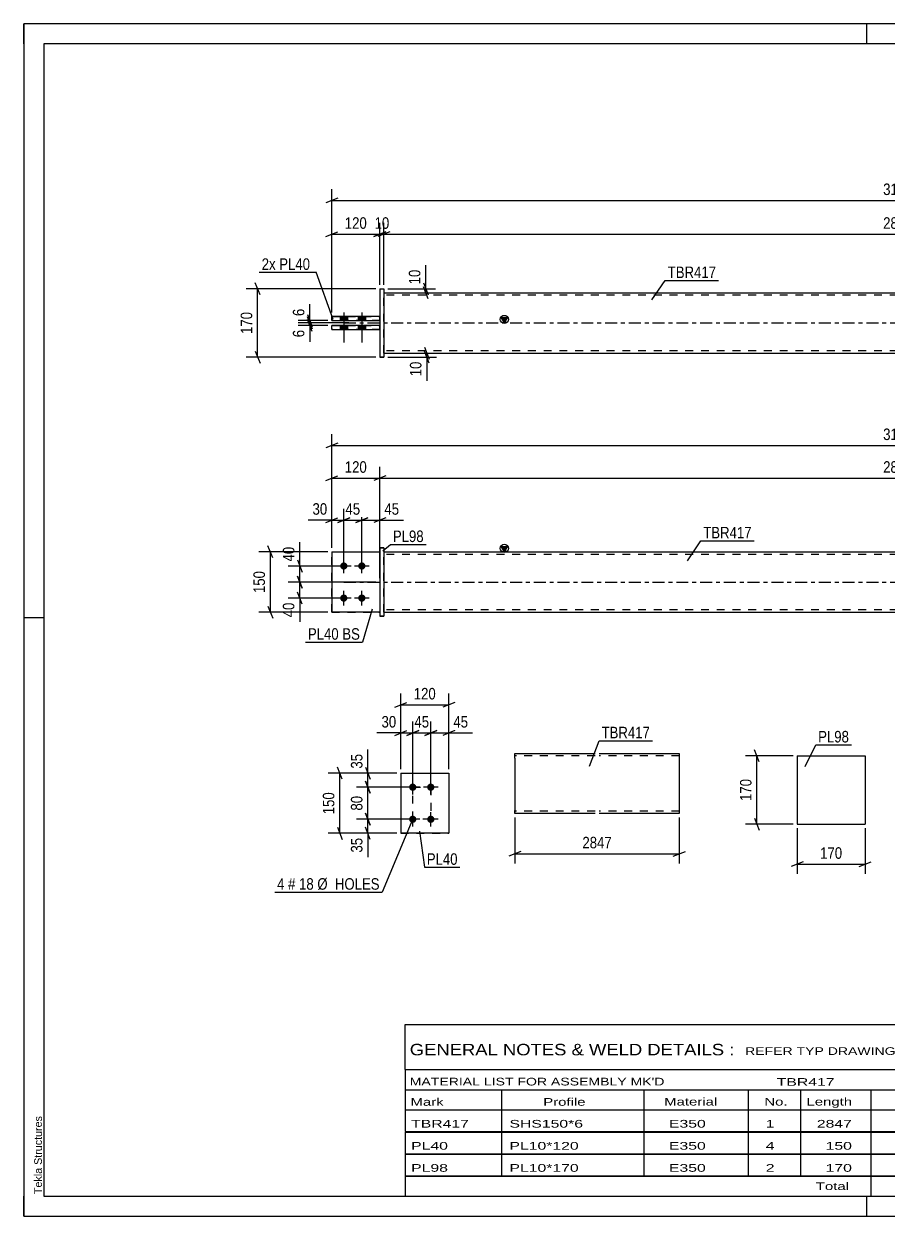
# Model space of a CAD drawing. Header units: millimetres. Extents: x 0 to 420, y 0 to 297.
# Drawn here: x 0 to 215.4, y 0 to 297 of the extents above; entities that cross this region are included whole.
import ezdxf

# ---------------------------------------------------------------- set-up
doc = ezdxf.new("R2010")
doc.units = ezdxf.units.MM
doc.linetypes.add('DXK_LINE_DOT2', pattern=[3.9198, 1.9599, -1.9599])
doc.linetypes.add('DXK_LINE_DOT3', pattern=[5.9187, 2.979, -0.9799, 0.9799, -0.9799])
doc.styles.add('Arial', font='ARIAL.TTF', dxfattribs={"height": 0.2})
doc.styles.add('Arial Narrow', font='ARIALN.TTF', dxfattribs={"height": 0.2})

# ---------------------------------------------------------------- blocks, each defined once
blk = doc.blocks.new('Unknown-580573826-1163')
at = {"color": 5, "linetype": 'Continuous'}
for p, q in [((420, 297), (0, 297)), ((0, 297), (0, 0)), ((0, 292), (0, 297)), ((210, 292), (210, 297)), ((415, 292), (5, 292)), ((5, 292), (5, 5)), ((5, 149), (0, 149)), ((0, 0), (0, 5)), ((5, 5), (415, 5)), ((210, 0), (210, 5)), ((0, 0), (420, 0))]:
    blk.add_line(p, q, dxfattribs=at)
at = {"color": 174, "linetype": 'Continuous', "style": 'Arial'}
blk.add_text('Tekla Structures', height=1.9102, rotation=90, dxfattribs=at).set_placement((4.5, 5.5))
blk = doc.blocks.new('Part-580573826-1761 - 1733')
at = {"color": 2, "linetype": 'Continuous'}
for p, q in [((76.72, 165.45), (88.72, 165.45)), ((76.72, 165.45), (76.72, 150.45)), ((88.72, 150.45), (76.72, 150.45)), ((76.72, 150.45), (76.72, 150.45))]:
    blk.add_line(p, q, dxfattribs=at)
at = {"color": 7, "linetype": 'DXK_LINE_DOT2'}
for p, q in [((76.72, 165.45), (88.72, 165.45)), ((88.72, 165.45), (88.72, 165.45)), ((88.72, 165.45), (88.72, 150.45)), ((76.72, 150.45), (88.72, 150.45)), ((76.72, 150.45), (76.72, 150.45))]:
    blk.add_line(p, q, dxfattribs=at)
blk = doc.blocks.new('Bolt-580573826-1735 - 1733')
at = {"linetype": 'Continuous'}
for points in [[(79.72, 161.05), (79.53, 161.07), (79.35, 161.13), (79.19, 161.23), (79.05, 161.35), (78.94, 161.5), (78.86, 161.68), (78.82, 161.86), (78.82, 162.05), (78.86, 162.23), (78.94, 162.4), (79.05, 162.56), (79.19, 162.68), (79.35, 162.78), (79.53, 162.83), (79.72, 162.85), (79.9, 162.83), (80.08, 162.78), (80.24, 162.68), (80.38, 162.56), (80.49, 162.4), (80.57, 162.23), (80.61, 162.05), (80.61, 161.86), (80.57, 161.68), (80.49, 161.5), (80.38, 161.35), (80.24, 161.23), (80.08, 161.13), (79.9, 161.07)], [(84.22, 161.05), (84.03, 161.07), (83.85, 161.13), (83.69, 161.23), (83.55, 161.35), (83.44, 161.5), (83.36, 161.68), (83.32, 161.86), (83.32, 162.05), (83.36, 162.23), (83.44, 162.4), (83.55, 162.56), (83.69, 162.68), (83.85, 162.78), (84.03, 162.83), (84.22, 162.85), (84.4, 162.83), (84.58, 162.78), (84.74, 162.68), (84.88, 162.56), (84.99, 162.4), (85.07, 162.23), (85.11, 162.05), (85.11, 161.86), (85.07, 161.68), (84.99, 161.5), (84.88, 161.35), (84.74, 161.23), (84.58, 161.13), (84.4, 161.07)], [(79.72, 153.05), (79.53, 153.07), (79.35, 153.13), (79.19, 153.23), (79.05, 153.35), (78.94, 153.5), (78.86, 153.68), (78.82, 153.86), (78.82, 154.05), (78.86, 154.23), (78.94, 154.4), (79.05, 154.56), (79.19, 154.68), (79.35, 154.78), (79.53, 154.83), (79.72, 154.85), (79.9, 154.83), (80.08, 154.78), (80.24, 154.68), (80.38, 154.56), (80.49, 154.4), (80.57, 154.23), (80.61, 154.05), (80.61, 153.86), (80.57, 153.68), (80.49, 153.5), (80.38, 153.35), (80.24, 153.23), (80.08, 153.13), (79.9, 153.07)], [(84.22, 153.05), (84.03, 153.07), (83.85, 153.13), (83.69, 153.23), (83.55, 153.35), (83.44, 153.5), (83.36, 153.68), (83.32, 153.86), (83.32, 154.05), (83.36, 154.23), (83.44, 154.4), (83.55, 154.56), (83.69, 154.68), (83.85, 154.78), (84.03, 154.83), (84.22, 154.85), (84.4, 154.83), (84.58, 154.78), (84.74, 154.68), (84.88, 154.56), (84.99, 154.4), (85.07, 154.23), (85.11, 154.05), (85.11, 153.86), (85.07, 153.68), (84.99, 153.5), (84.88, 153.35), (84.74, 153.23), (84.58, 153.13), (84.4, 153.07)]]:
    blk.add_hatch(color=1, dxfattribs=at).paths.add_polyline_path(points)
at = {"color": 1, "linetype": 'Continuous'}
for p, q in [((79.72, 160.15), (79.72, 163.75)), ((84.22, 160.15), (84.22, 163.75)), ((81.52, 161.95), (77.92, 161.95)), ((86.02, 161.95), (82.42, 161.95)), ((79.72, 152.15), (79.72, 155.75)), ((84.22, 152.15), (84.22, 155.75)), ((81.52, 153.95), (77.92, 153.95)), ((86.02, 153.95), (82.42, 153.95))]:
    blk.add_line(p, q, dxfattribs=at)
blk = doc.blocks.new('Part-580573826-1741 - 1733')
at = {"linetype": 'Continuous'}
blk.add_hatch(color=2, dxfattribs=at).paths.add_polyline_path([(119.72, 165.45), (118.92, 166.85), (120.52, 166.85)])
at = {"color": 2, "linetype": 'Continuous'}
for p, q in [((119.72, 165.45), (118.92, 166.85)), ((118.92, 166.85), (120.52, 166.85)), ((120.52, 166.85), (119.72, 165.45)), ((89.72, 165.45), (217.72, 165.45)), ((217.82, 165.45), (345.82, 165.45)), ((89.72, 150.45), (217.72, 150.45)), ((217.82, 150.45), (345.82, 150.45))]:
    blk.add_line(p, q, dxfattribs=at)
at = {"color": 7, "linetype": 'DXK_LINE_DOT2'}
for p, q in [((89.72, 150.45), (89.72, 165.45)), ((217.72, 164.85), (89.72, 164.85)), ((345.82, 164.85), (217.82, 164.85)), ((345.82, 150.45), (345.82, 165.45)), ((217.72, 151.05), (89.72, 151.05)), ((345.82, 151.05), (217.82, 151.05))]:
    blk.add_line(p, q, dxfattribs=at)
at = {"color": 7, "linetype": 'DXK_LINE_DOT3'}
for p, q in [((79.72, 157.95), (217.72, 157.95)), ((217.82, 157.95), (355.82, 157.95))]:
    blk.add_line(p, q, dxfattribs=at)
at = {"color": 2, "linetype": 'Continuous'}
blk.add_circle((119.72, 166.35), 1, dxfattribs=at)
blk = doc.blocks.new('Part-580573826-1756 - 1733')
at = {"color": 2, "linetype": 'Continuous'}
for p, q in [((89.72, 166.45), (88.72, 166.45)), ((88.72, 166.45), (88.72, 149.45)), ((89.72, 166.45), (89.72, 166.45)), ((89.72, 166.45), (89.72, 149.45)), ((88.72, 149.45), (89.72, 149.45))]:
    blk.add_line(p, q, dxfattribs=at)
at = {"color": 7, "linetype": 'DXK_LINE_DOT2'}
for p, q in [((88.72, 166.45), (89.72, 166.45)), ((89.72, 149.45), (88.72, 149.45))]:
    blk.add_line(p, q, dxfattribs=at)
blk = doc.blocks.new('Part-580573826-1766 - 1733')
at = {"color": 7, "linetype": 'DXK_LINE_DOT2'}
for p, q in [((76.72, 165.45), (88.72, 165.45)), ((76.72, 165.45), (88.72, 165.45)), ((76.72, 150.45), (76.72, 165.45)), ((88.72, 165.45), (88.72, 165.45)), ((88.72, 165.45), (88.72, 150.45)), ((76.72, 150.45), (88.72, 150.45)), ((88.72, 150.45), (76.72, 150.45)), ((76.72, 150.45), (76.72, 150.45))]:
    blk.add_line(p, q, dxfattribs=at)
blk = doc.blocks.new('Part-580573826-1440 - 1390')
at = {"linetype": 'Continuous'}
blk.add_hatch(color=2, dxfattribs=at).paths.add_polyline_path([(119.72, 222.49), (118.92, 223.89), (120.52, 223.89)])
at = {"color": 2, "linetype": 'Continuous'}
for p, q in [((89.72, 229.99), (217.72, 229.99)), ((217.82, 229.99), (345.82, 229.99)), ((119.72, 222.49), (118.92, 223.89)), ((118.92, 223.89), (120.52, 223.89)), ((120.52, 223.89), (119.72, 222.49)), ((89.72, 214.99), (217.72, 214.99)), ((217.82, 214.99), (345.82, 214.99))]:
    blk.add_line(p, q, dxfattribs=at)
at = {"color": 7, "linetype": 'DXK_LINE_DOT2'}
for p, q in [((89.72, 214.99), (89.72, 229.99)), ((217.72, 229.39), (89.72, 229.39)), ((345.82, 229.39), (217.82, 229.39)), ((345.82, 229.99), (345.82, 214.99)), ((217.72, 215.59), (89.72, 215.59)), ((345.82, 215.59), (217.82, 215.59))]:
    blk.add_line(p, q, dxfattribs=at)
at = {"color": 7, "linetype": 'DXK_LINE_DOT3'}
for p, q in [((79.72, 222.49), (217.72, 222.49)), ((217.82, 222.49), (355.82, 222.49))]:
    blk.add_line(p, q, dxfattribs=at)
at = {"color": 2, "linetype": 'Continuous'}
blk.add_circle((119.72, 223.39), 1, dxfattribs=at)
blk = doc.blocks.new('Bolt-580573826-1424 - 1390')
at = {"linetype": 'Continuous'}
for points in [[(78.82, 223.09), (80.62, 223.09), (80.62, 224.09), (78.82, 224.09)], [(78.82, 223.09), (80.62, 223.09), (80.62, 224.09), (78.82, 224.09)], [(83.32, 223.09), (85.12, 223.09), (85.12, 224.09), (83.32, 224.09)], [(83.32, 223.09), (85.12, 223.09), (85.12, 224.09), (83.32, 224.09)], [(78.82, 220.89), (80.62, 220.89), (80.62, 221.89), (78.82, 221.89)], [(78.82, 220.89), (80.62, 220.89), (80.62, 221.89), (78.82, 221.89)], [(83.32, 220.89), (85.12, 220.89), (85.12, 221.89), (83.32, 221.89)], [(83.32, 220.89), (85.12, 220.89), (85.12, 221.89), (83.32, 221.89)]]:
    blk.add_hatch(color=1, dxfattribs=at).paths.add_polyline_path(points)
at = {"color": 1, "linetype": 'Continuous'}
for p, q in [((78.82, 224.09), (78.82, 223.09)), ((78.82, 224.09), (78.82, 223.09)), ((79.72, 225.09), (79.72, 217.59)), ((79.72, 225.09), (79.72, 217.59)), ((80.62, 224.09), (80.62, 223.09)), ((80.62, 224.09), (80.62, 223.09)), ((83.32, 224.09), (83.32, 223.09)), ((83.32, 224.09), (83.32, 223.09)), ((84.22, 225.09), (84.22, 217.59)), ((84.22, 225.09), (84.22, 217.59)), ((85.12, 224.09), (85.12, 223.09)), ((85.12, 224.09), (85.12, 223.09)), ((78.82, 221.89), (78.82, 220.89)), ((78.82, 221.89), (78.82, 220.89)), ((80.62, 221.89), (80.62, 220.89)), ((80.62, 221.89), (80.62, 220.89)), ((83.32, 221.89), (83.32, 220.89)), ((83.32, 221.89), (83.32, 220.89)), ((85.12, 221.89), (85.12, 220.89)), ((85.12, 221.89), (85.12, 220.89))]:
    blk.add_line(p, q, dxfattribs=at)
blk = doc.blocks.new('Part-580573826-1451 - 1390')
at = {"color": 2, "linetype": 'Continuous'}
for p, q in [((88.72, 224.09), (76.72, 224.09)), ((76.72, 223.09), (76.72, 224.09)), ((76.72, 223.09), (88.72, 223.09)), ((76.72, 223.09), (76.72, 223.09))]:
    blk.add_line(p, q, dxfattribs=at)
at = {"color": 7, "linetype": 'DXK_LINE_DOT2'}
for p, q in [((76.72, 224.09), (88.72, 224.09)), ((88.72, 223.09), (76.72, 223.09)), ((88.72, 223.09), (88.72, 224.09))]:
    blk.add_line(p, q, dxfattribs=at)
blk = doc.blocks.new('Part-580573826-1456 - 1390')
at = {"color": 2, "linetype": 'Continuous'}
for p, q in [((88.72, 221.89), (76.72, 221.89)), ((76.72, 220.89), (76.72, 221.89)), ((76.72, 220.89), (88.72, 220.89)), ((76.72, 220.89), (76.72, 220.89))]:
    blk.add_line(p, q, dxfattribs=at)
at = {"color": 7, "linetype": 'DXK_LINE_DOT2'}
for p, q in [((76.72, 221.89), (88.72, 221.89)), ((88.72, 220.89), (76.72, 220.89)), ((88.72, 220.89), (88.72, 221.89))]:
    blk.add_line(p, q, dxfattribs=at)
blk = doc.blocks.new('Part-580573826-1457 - 1390')
at = {"color": 2, "linetype": 'Continuous'}
for p, q in [((88.72, 230.99), (89.72, 230.99)), ((88.72, 230.99), (88.72, 213.99)), ((89.72, 230.99), (89.72, 230.99)), ((89.72, 230.99), (89.72, 213.99)), ((89.72, 213.99), (88.72, 213.99)), ((88.72, 213.99), (88.72, 213.99))]:
    blk.add_line(p, q, dxfattribs=at)
at = {"color": 7, "linetype": 'DXK_LINE_DOT2'}
for p, q in [((88.72, 230.99), (89.72, 230.99)), ((88.72, 213.99), (89.72, 213.99)), ((88.72, 213.99), (88.72, 213.99))]:
    blk.add_line(p, q, dxfattribs=at)
blk = doc.blocks.new('Part-580573826-2157 - 2117')
at = {"color": 2, "linetype": 'Continuous'}
for p, q in [((93.9, 110.36), (105.9, 110.36)), ((93.9, 110.36), (93.9, 95.36)), ((105.9, 110.36), (105.9, 110.36)), ((105.9, 110.36), (105.9, 95.36)), ((105.9, 95.36), (93.9, 95.36)), ((93.9, 95.36), (93.9, 95.36))]:
    blk.add_line(p, q, dxfattribs=at)
at = {"color": 7, "linetype": 'DXK_LINE_DOT2'}
for p, q in [((93.9, 110.36), (105.9, 110.36)), ((105.9, 110.36), (105.9, 110.36)), ((93.9, 95.36), (105.9, 95.36))]:
    blk.add_line(p, q, dxfattribs=at)
blk = doc.blocks.new('Bolt-580573826-2152 - 2117')
at = {"linetype": 'Continuous'}
for points in [[(96.9, 107.76), (97.08, 107.74), (97.26, 107.68), (97.43, 107.58), (97.57, 107.46), (97.68, 107.31), (97.75, 107.13), (97.79, 106.95), (97.79, 106.76), (97.75, 106.58), (97.68, 106.41), (97.57, 106.25), (97.43, 106.13), (97.26, 106.03), (97.08, 105.98), (96.9, 105.96), (96.71, 105.98), (96.53, 106.03), (96.37, 106.13), (96.23, 106.25), (96.12, 106.41), (96.04, 106.58), (96, 106.76), (96, 106.95), (96.04, 107.13), (96.12, 107.31), (96.23, 107.46), (96.37, 107.58), (96.53, 107.68), (96.71, 107.74)], [(101.4, 107.76), (101.58, 107.74), (101.76, 107.68), (101.93, 107.58), (102.07, 107.46), (102.18, 107.31), (102.25, 107.13), (102.29, 106.95), (102.29, 106.76), (102.25, 106.58), (102.18, 106.41), (102.07, 106.25), (101.93, 106.13), (101.76, 106.03), (101.58, 105.98), (101.4, 105.96), (101.21, 105.98), (101.03, 106.03), (100.87, 106.13), (100.73, 106.25), (100.62, 106.41), (100.54, 106.58), (100.5, 106.76), (100.5, 106.95), (100.54, 107.13), (100.62, 107.31), (100.73, 107.46), (100.87, 107.58), (101.03, 107.68), (101.21, 107.74)], [(96.9, 99.76), (97.08, 99.74), (97.26, 99.68), (97.43, 99.58), (97.57, 99.46), (97.68, 99.31), (97.75, 99.13), (97.79, 98.95), (97.79, 98.76), (97.75, 98.58), (97.68, 98.41), (97.57, 98.25), (97.43, 98.13), (97.26, 98.03), (97.08, 97.98), (96.9, 97.96), (96.71, 97.98), (96.53, 98.03), (96.37, 98.13), (96.23, 98.25), (96.12, 98.41), (96.04, 98.58), (96, 98.76), (96, 98.95), (96.04, 99.13), (96.12, 99.31), (96.23, 99.46), (96.37, 99.58), (96.53, 99.68), (96.71, 99.74)], [(101.4, 99.76), (101.58, 99.74), (101.76, 99.68), (101.93, 99.58), (102.07, 99.46), (102.18, 99.31), (102.25, 99.13), (102.29, 98.95), (102.29, 98.76), (102.25, 98.58), (102.18, 98.41), (102.07, 98.25), (101.93, 98.13), (101.76, 98.03), (101.58, 97.98), (101.4, 97.96), (101.21, 97.98), (101.03, 98.03), (100.87, 98.13), (100.73, 98.25), (100.62, 98.41), (100.54, 98.58), (100.5, 98.76), (100.5, 98.95), (100.54, 99.13), (100.62, 99.31), (100.73, 99.46), (100.87, 99.58), (101.03, 99.68), (101.21, 99.74)]]:
    blk.add_hatch(color=1, dxfattribs=at).paths.add_polyline_path(points)
at = {"color": 1, "linetype": 'Continuous'}
for p, q in [((96.9, 105.06), (96.9, 108.66)), ((101.4, 105.06), (101.4, 108.66)), ((98.7, 106.86), (95.1, 106.86)), ((103.2, 106.86), (99.6, 106.86)), ((98.7, 98.86), (95.1, 98.86)), ((96.9, 97.06), (96.9, 100.66)), ((103.2, 98.86), (99.6, 98.86)), ((101.4, 97.06), (101.4, 100.66))]:
    blk.add_line(p, q, dxfattribs=at)
blk = doc.blocks.new('Part-580573826-2288 - 2282')
at = {"color": 2, "linetype": 'Continuous'}
for p, q in [((192.65, 114.67), (192.65, 97.67)), ((192.65, 114.67), (209.65, 114.67)), ((209.65, 114.67), (209.65, 97.67)), ((192.65, 97.67), (209.65, 97.67))]:
    blk.add_line(p, q, dxfattribs=at)
blk = doc.blocks.new('Part-580573826-2314 - 2307')
at = {"color": 2, "linetype": 'Continuous'}
for p, q in [((122.32, 114.07), (122.32, 115.27)), ((122.32, 115.27), (142.32, 115.27)), ((122.32, 114.07), (122.32, 101.01)), ((143.32, 115.27), (163.32, 115.27)), ((163.32, 115.27), (163.32, 115.18)), ((163.32, 115.18), (163.32, 114.07)), ((163.32, 114.07), (163.32, 100.27)), ((122.32, 100.36), (122.32, 101.01)), ((122.32, 100.27), (122.32, 100.36)), ((142.32, 100.27), (122.32, 100.27)), ((163.32, 100.27), (143.32, 100.27))]:
    blk.add_line(p, q, dxfattribs=at)
at = {"color": 7, "linetype": 'DXK_LINE_DOT2'}
for p, q in [((142.32, 114.67), (122.32, 114.67)), ((163.32, 114.67), (143.32, 114.67)), ((163.32, 114.92), (163.32, 114.07)), ((122.32, 101.01), (122.32, 100.62)), ((163.32, 100.92), (163.32, 101.01)), ((122.32, 100.87), (122.32, 100.92)), ((142.32, 100.87), (122.32, 100.87)), ((163.32, 100.87), (143.32, 100.87)), ((163.32, 100.87), (163.32, 100.92)), ((163.32, 100.87), (163.32, 100.92))]:
    blk.add_line(p, q, dxfattribs=at)
blk = doc.blocks.new('Rectangle-580573826-2267 - 2117')
at = {"color": 1, "linetype": 'DXK_LINE_DOT2'}
blk.add_lwpolyline([(96.9, 106.86), (101.4, 106.86), (101.4, 98.86), (96.9, 98.86), (96.9, 106.86)], close=True, dxfattribs=at)
blk = doc.blocks.new('StraightDimension-580573826-1850 - 1733')
at = {"color": 7, "linetype": 'Continuous'}
for p, q in [((76.72, 166.45), (76.72, 194.83)), ((358.82, 166.45), (358.82, 194.83)), ((78.22, 192.58), (75.22, 191.38)), ((76.72, 191.98), (358.82, 191.98)), ((357.32, 191.38), (360.32, 192.58))]:
    blk.add_line(p, q, dxfattribs=at)
at = {"color": 0}
blk.add_wipeout([(222.02, 192.73), (222.02, 196.93), (213.51, 196.93), (213.51, 192.73)], dxfattribs=at)
at = {"color": 3, "style": 'Arial Narrow'}
blk.add_text('3107', height=2.863, dxfattribs=at).set_placement((214.11, 193.33))
blk = doc.blocks.new('StraightDimension-580573826-1994 - 1733')
at = {"color": 7, "linetype": 'Continuous'}
for p, q in [((87.72, 157.95), (65.9, 157.95)), ((68.15, 159.45), (69.35, 156.45)), ((68.75, 153.95), (68.75, 157.95)), ((69.35, 152.45), (68.15, 155.45)), ((78.72, 153.95), (65.9, 153.95))]:
    blk.add_line(p, q, dxfattribs=at)
at = {"color": 0}
blk.add_wipeout([(68, 153.43), (63.8, 153.43), (63.8, 148.57), (68, 148.57)], dxfattribs=at)
at = {"color": 7, "linetype": 'Continuous'}
blk.add_line((68.75, 153.95), (68.75, 148.05), dxfattribs=at)
blk.add_line((68.75, 153.95), (68.75, 148.05), dxfattribs=at)
at = {"color": 3, "style": 'Arial Narrow'}
blk.add_text('40', height=2.863, rotation=90.0002, dxfattribs=at).set_placement((67.4, 149.17))
blk = doc.blocks.new('StraightDimension-580573826-1908 - 1733')
at = {"color": 7, "linetype": 'Continuous'}
for p, q in [((90.22, 184.43), (87.22, 183.23)), ((88.72, 158.95), (88.72, 186.68)), ((345.32, 183.23), (348.32, 184.43)), ((346.82, 166.45), (346.82, 186.68)), ((88.72, 183.83), (346.82, 183.83))]:
    blk.add_line(p, q, dxfattribs=at)
at = {"color": 0}
blk.add_wipeout([(222.02, 184.58), (222.02, 188.78), (213.51, 188.78), (213.51, 184.58)], dxfattribs=at)
at = {"color": 3, "style": 'Arial Narrow'}
blk.add_text('2867', height=2.863, dxfattribs=at).set_placement((214.11, 185.18))
blk = doc.blocks.new('StraightDimension-580573826-1923 - 1733')
at = {"color": 7, "linetype": 'Continuous'}
for p, q in [((75.22, 183.23), (78.22, 184.43)), ((76.72, 166.45), (76.72, 186.68)), ((90.22, 184.43), (87.22, 183.23)), ((88.72, 158.95), (88.72, 186.68)), ((76.72, 183.83), (88.72, 183.83))]:
    blk.add_line(p, q, dxfattribs=at)
at = {"color": 0}
blk.add_wipeout([(86.06, 184.58), (86.06, 188.78), (79.37, 188.78), (79.37, 184.58)], dxfattribs=at)
at = {"color": 3, "style": 'Arial Narrow'}
blk.add_text('120', height=2.863, dxfattribs=at).set_placement((79.97, 185.18))
blk = doc.blocks.new('StraightDimension-580573826-1939 - 1733')
at = {"color": 7, "linetype": 'Continuous'}
for p, q in [((84.22, 162.95), (84.22, 176.23)), ((88.72, 166.45), (88.72, 176.23)), ((82.72, 172.78), (85.72, 173.98)), ((84.22, 173.38), (88.72, 173.38)), ((90.22, 173.98), (87.22, 172.78))]:
    blk.add_line(p, q, dxfattribs=at)
at = {"color": 0}
blk.add_wipeout([(94.1, 174.13), (94.1, 178.33), (89.24, 178.33), (89.24, 174.13)], dxfattribs=at)
at = {"color": 7, "linetype": 'Continuous'}
blk.add_line((88.72, 173.38), (94.62, 173.38), dxfattribs=at)
blk.add_line((88.72, 173.38), (94.62, 173.38), dxfattribs=at)
at = {"color": 3, "style": 'Arial Narrow'}
blk.add_text('45', height=2.863, dxfattribs=at).set_placement((89.84, 174.73))
blk = doc.blocks.new('StraightDimension-580573826-1955 - 1733')
at = {"color": 7, "linetype": 'Continuous'}
for p, q in [((79.72, 162.95), (79.72, 176.23)), ((84.22, 162.95), (84.22, 176.23)), ((78.22, 172.78), (81.22, 173.98)), ((79.72, 173.38), (84.22, 173.38)), ((85.72, 173.98), (82.72, 172.78))]:
    blk.add_line(p, q, dxfattribs=at)
at = {"color": 0}
blk.add_wipeout([(84.39, 174.13), (84.39, 178.33), (79.54, 178.33), (79.54, 174.13)], dxfattribs=at)
at = {"color": 3, "style": 'Arial Narrow'}
blk.add_text('45', height=2.863, dxfattribs=at).set_placement((80.14, 174.73))
blk = doc.blocks.new('StraightDimension-580573826-1968 - 1733')
at = {"color": 7, "linetype": 'Continuous'}
for p, q in [((76.72, 166.45), (76.72, 176.23)), ((79.72, 162.95), (79.72, 176.23)), ((75.22, 172.78), (78.22, 173.98)), ((76.72, 173.38), (79.72, 173.38)), ((81.22, 173.98), (78.22, 172.78))]:
    blk.add_line(p, q, dxfattribs=at)
at = {"color": 0}
blk.add_wipeout([(76.19, 174.13), (76.19, 178.33), (71.33, 178.33), (71.33, 174.13)], dxfattribs=at)
at = {"color": 7, "linetype": 'Continuous'}
blk.add_line((76.72, 173.38), (70.81, 173.38), dxfattribs=at)
blk.add_line((76.72, 173.38), (70.81, 173.38), dxfattribs=at)
at = {"color": 3, "style": 'Arial Narrow'}
blk.add_text('30', height=2.863, dxfattribs=at).set_placement((71.93, 174.73))
blk = doc.blocks.new('StraightDimension-580573826-1985 - 1733')
at = {"color": 7, "linetype": 'Continuous'}
for p, q in [((68.15, 163.45), (69.35, 160.45)), ((78.72, 161.95), (65.9, 161.95)), ((68.75, 157.95), (68.75, 161.95)), ((87.72, 157.95), (65.9, 157.95)), ((69.35, 156.45), (68.15, 159.45))]:
    blk.add_line(p, q, dxfattribs=at)
at = {"color": 0}
blk.add_wipeout([(68, 167.34), (63.8, 167.34), (63.8, 162.48), (68, 162.48)], dxfattribs=at)
at = {"color": 7, "linetype": 'Continuous'}
blk.add_line((68.75, 161.95), (68.75, 167.86), dxfattribs=at)
blk.add_line((68.75, 161.95), (68.75, 167.86), dxfattribs=at)
at = {"color": 3, "style": 'Arial Narrow'}
blk.add_text('40', height=2.863, rotation=90.0002, dxfattribs=at).set_placement((67.4, 163.08))
blk = doc.blocks.new('StraightDimension-580573826-2004 - 1733')
at = {"color": 7, "linetype": 'Continuous'}
for p, q in [((62.02, 163.95), (60.82, 166.95)), ((75.72, 165.45), (58.57, 165.45)), ((61.42, 150.45), (61.42, 165.45)), ((60.82, 151.95), (62.02, 148.95)), ((75.72, 150.45), (58.57, 150.45))]:
    blk.add_line(p, q, dxfattribs=at)
at = {"color": 0}
blk.add_wipeout([(60.67, 161.3), (56.47, 161.3), (56.47, 154.61), (60.67, 154.61)], dxfattribs=at)
at = {"color": 3, "style": 'Arial Narrow'}
blk.add_text('150', height=2.863, rotation=90.0002, dxfattribs=at).set_placement((60.07, 155.21))
blk = doc.blocks.new('StraightDimension-580573826-1665 - 1390')
at = {"color": 7, "linetype": 'Continuous'}
for p, q in [((58.85, 229.49), (57.65, 232.49)), ((87.72, 230.99), (55.4, 230.99)), ((58.25, 213.99), (58.25, 230.99)), ((87.72, 213.99), (55.4, 213.99)), ((57.65, 215.49), (58.85, 212.49))]:
    blk.add_line(p, q, dxfattribs=at)
at = {"color": 0}
blk.add_wipeout([(57.5, 225.83), (53.3, 225.83), (53.3, 219.15), (57.5, 219.15)], dxfattribs=at)
at = {"color": 3, "style": 'Arial Narrow'}
blk.add_text('170', height=2.863, rotation=90.0002, dxfattribs=at).set_placement((56.9, 219.75))
blk = doc.blocks.new('StraightDimension-580573826-1624 - 1390')
at = {"color": 7, "linetype": 'Continuous'}
for p, q in [((90.72, 214.99), (102.81, 214.99)), ((90.72, 213.99), (102.81, 213.99)), ((99.81, 216.49), (101.01, 213.49)), ((101.01, 212.49), (99.81, 215.49)), ((100.41, 213.99), (100.41, 214.99))]:
    blk.add_line(p, q, dxfattribs=at)
at = {"color": 0}
blk.add_wipeout([(99.66, 213.46), (95.46, 213.46), (95.46, 208.61), (99.66, 208.61)], dxfattribs=at)
at = {"color": 7, "linetype": 'Continuous'}
blk.add_line((100.41, 213.99), (100.41, 208.08), dxfattribs=at)
blk.add_line((100.41, 213.99), (100.41, 208.08), dxfattribs=at)
at = {"color": 3, "style": 'Arial Narrow'}
blk.add_text('10', height=2.863, rotation=90.0002, dxfattribs=at).set_placement((99.06, 209.21))
blk = doc.blocks.new('StraightDimension-580573826-1593 - 1390')
at = {"color": 7, "linetype": 'Continuous'}
for p, q in [((88.72, 231.99), (88.72, 247.45)), ((89.72, 231.99), (89.72, 247.45)), ((87.22, 244), (90.22, 245.2)), ((91.22, 245.2), (88.22, 244)), ((88.72, 244.6), (89.72, 244.6))]:
    blk.add_line(p, q, dxfattribs=at)
at = {"color": 0}
blk.add_wipeout([(91.64, 245.35), (91.64, 249.55), (86.79, 249.55), (86.79, 245.35)], dxfattribs=at)
at = {"color": 3, "style": 'Arial Narrow'}
blk.add_text('10', height=2.863, dxfattribs=at).set_placement((87.39, 245.95))
blk = doc.blocks.new('StraightDimension-580573826-1562 - 1390')
at = {"color": 7, "linetype": 'Continuous'}
for p, q in [((76.72, 225.09), (76.72, 255.86)), ((358.82, 225.09), (358.82, 255.86)), ((78.22, 253.61), (75.22, 252.41)), ((76.72, 253.01), (358.82, 253.01)), ((357.32, 252.41), (360.32, 253.61))]:
    blk.add_line(p, q, dxfattribs=at)
at = {"color": 0}
blk.add_wipeout([(222.02, 253.76), (222.02, 257.96), (213.51, 257.96), (213.51, 253.76)], dxfattribs=at)
at = {"color": 3, "style": 'Arial Narrow'}
blk.add_text('3107', height=2.863, dxfattribs=at).set_placement((214.11, 254.36))
blk = doc.blocks.new('StraightDimension-580573826-1583 - 1390')
at = {"color": 7, "linetype": 'Continuous'}
for p, q in [((89.72, 231.99), (89.72, 247.45)), ((345.82, 231.99), (345.82, 247.45)), ((91.22, 245.2), (88.22, 244)), ((89.72, 244.6), (345.82, 244.6)), ((344.32, 244), (347.32, 245.2))]:
    blk.add_line(p, q, dxfattribs=at)
at = {"color": 0}
blk.add_wipeout([(222.02, 245.35), (222.02, 249.55), (213.51, 249.55), (213.51, 245.35)], dxfattribs=at)
at = {"color": 3, "style": 'Arial Narrow'}
blk.add_text('2847', height=2.863, dxfattribs=at).set_placement((214.11, 245.95))
blk = doc.blocks.new('StraightDimension-580573826-1603 - 1390')
at = {"color": 7, "linetype": 'Continuous'}
for p, q in [((76.72, 225.09), (76.72, 247.45)), ((88.72, 231.99), (88.72, 247.45)), ((75.22, 244), (78.22, 245.2)), ((76.72, 244.6), (88.72, 244.6)), ((90.22, 245.2), (87.22, 244))]:
    blk.add_line(p, q, dxfattribs=at)
at = {"color": 0}
blk.add_wipeout([(86.06, 245.35), (86.06, 249.55), (79.37, 249.55), (79.37, 245.35)], dxfattribs=at)
at = {"color": 3, "style": 'Arial Narrow'}
blk.add_text('120', height=2.863, dxfattribs=at).set_placement((79.97, 245.95))
blk = doc.blocks.new('StraightDimension-580573826-1634 - 1390')
at = {"color": 7, "linetype": 'Continuous'}
for p, q in [((99.54, 232.49), (100.74, 229.49)), ((90.72, 230.99), (102.54, 230.99)), ((90.72, 229.99), (102.54, 229.99)), ((100.74, 228.49), (99.54, 231.49)), ((100.14, 229.99), (100.14, 230.99))]:
    blk.add_line(p, q, dxfattribs=at)
at = {"color": 0}
blk.add_wipeout([(99.39, 236.37), (95.19, 236.37), (95.19, 231.51), (99.39, 231.51)], dxfattribs=at)
at = {"color": 7, "linetype": 'Continuous'}
blk.add_line((100.14, 230.99), (100.14, 236.89), dxfattribs=at)
blk.add_line((100.14, 230.99), (100.14, 236.89), dxfattribs=at)
at = {"color": 3, "style": 'Arial Narrow'}
blk.add_text('10', height=2.863, rotation=90.0002, dxfattribs=at).set_placement((98.79, 232.11))
blk = doc.blocks.new('StraightDimension-580573826-1676 - 1390')
at = {"color": 7, "linetype": 'Continuous'}
for p, q in [((70.64, 223.99), (71.84, 220.99)), ((71.84, 220.39), (70.64, 223.39)), ((80.97, 222.49), (68.39, 222.49)), ((75.72, 221.89), (68.39, 221.89)), ((71.24, 221.89), (71.24, 222.49))]:
    blk.add_line(p, q, dxfattribs=at)
at = {"color": 0}
blk.add_wipeout([(70.49, 221.36), (66.29, 221.36), (66.29, 218.33), (70.49, 218.33)], dxfattribs=at)
at = {"color": 7, "linetype": 'Continuous'}
blk.add_line((71.24, 221.89), (71.24, 217.81), dxfattribs=at)
blk.add_line((71.24, 221.89), (71.24, 217.81), dxfattribs=at)
at = {"color": 3, "style": 'Arial Narrow'}
blk.add_text('6', height=2.86, rotation=90.0002, dxfattribs=at).set_placement((69.89, 218.93))
blk = doc.blocks.new('StraightDimension-580573826-1686 - 1390')
at = {"color": 7, "linetype": 'Continuous'}
for p, q in [((75.72, 223.09), (68.39, 223.09)), ((70.64, 224.59), (71.84, 221.59)), ((71.84, 220.99), (70.64, 223.99)), ((71.24, 222.49), (71.24, 223.09)), ((80.97, 222.49), (68.39, 222.49))]:
    blk.add_line(p, q, dxfattribs=at)
at = {"color": 0}
blk.add_wipeout([(70.49, 226.64), (66.29, 226.64), (66.29, 223.61), (70.49, 223.61)], dxfattribs=at)
at = {"color": 7, "linetype": 'Continuous'}
blk.add_line((71.24, 223.09), (71.24, 227.17), dxfattribs=at)
blk.add_line((71.24, 223.09), (71.24, 227.17), dxfattribs=at)
at = {"color": 3, "style": 'Arial Narrow'}
blk.add_text('6', height=2.86, rotation=90.0002, dxfattribs=at).set_placement((69.89, 224.21))
blk = doc.blocks.new('StraightDimension-580573826-2160 - 2117')
at = {"color": 7, "linetype": 'Continuous'}
for p, q in [((92.4, 126.76), (95.4, 127.96)), ((93.9, 111.36), (93.9, 130.21)), ((107.4, 127.96), (104.4, 126.76)), ((105.9, 111.36), (105.9, 130.21)), ((93.9, 127.36), (105.9, 127.36))]:
    blk.add_line(p, q, dxfattribs=at)
at = {"color": 0}
blk.add_wipeout([(103.24, 128.11), (103.24, 132.31), (96.55, 132.31), (96.55, 128.11)], dxfattribs=at)
at = {"color": 3, "style": 'Arial Narrow'}
blk.add_text('120', height=2.863, dxfattribs=at).set_placement((97.15, 128.71))
blk = doc.blocks.new('StraightDimension-580573826-2177 - 2117')
at = {"color": 7, "linetype": 'Continuous'}
for p, q in [((96.9, 107.86), (96.9, 123.21)), ((101.4, 107.86), (101.4, 123.21)), ((95.4, 119.76), (98.4, 120.96)), ((96.9, 120.36), (101.4, 120.36)), ((102.9, 120.96), (99.9, 119.76))]:
    blk.add_line(p, q, dxfattribs=at)
at = {"color": 0}
blk.add_wipeout([(101.57, 121.11), (101.57, 125.31), (96.72, 125.31), (96.72, 121.11)], dxfattribs=at)
at = {"color": 3, "style": 'Arial Narrow'}
blk.add_text('45', height=2.863, dxfattribs=at).set_placement((97.32, 121.71))
blk = doc.blocks.new('StraightDimension-580573826-2187 - 2117')
at = {"color": 7, "linetype": 'Continuous'}
for p, q in [((93.9, 111.36), (93.9, 123.21)), ((96.9, 107.86), (96.9, 123.21)), ((92.4, 119.76), (95.4, 120.96)), ((93.9, 120.36), (96.9, 120.36)), ((98.4, 120.96), (95.4, 119.76))]:
    blk.add_line(p, q, dxfattribs=at)
at = {"color": 0}
blk.add_wipeout([(93.37, 121.11), (93.37, 125.31), (88.52, 125.31), (88.52, 121.11)], dxfattribs=at)
at = {"color": 7, "linetype": 'Continuous'}
blk.add_line((93.9, 120.36), (87.99, 120.36), dxfattribs=at)
blk.add_line((93.9, 120.36), (87.99, 120.36), dxfattribs=at)
at = {"color": 3, "style": 'Arial Narrow'}
blk.add_text('30', height=2.863, dxfattribs=at).set_placement((89.12, 121.71))
blk = doc.blocks.new('StraightDimension-580573826-2200 - 2117')
at = {"color": 7, "linetype": 'Continuous'}
for p, q in [((101.4, 107.86), (101.4, 123.21)), ((105.9, 111.36), (105.9, 123.21)), ((99.9, 119.76), (102.9, 120.96)), ((101.4, 120.36), (105.9, 120.36)), ((107.4, 120.96), (104.4, 119.76))]:
    blk.add_line(p, q, dxfattribs=at)
at = {"color": 0}
blk.add_wipeout([(111.28, 121.11), (111.28, 125.31), (106.42, 125.31), (106.42, 121.11)], dxfattribs=at)
at = {"color": 7, "linetype": 'Continuous'}
blk.add_line((105.9, 120.36), (111.8, 120.36), dxfattribs=at)
blk.add_line((105.9, 120.36), (111.8, 120.36), dxfattribs=at)
at = {"color": 3, "style": 'Arial Narrow'}
blk.add_text('45', height=2.863, dxfattribs=at).set_placement((107.02, 121.71))
blk = doc.blocks.new('StraightDimension-580573826-2214 - 2117')
at = {"color": 7, "linetype": 'Continuous'}
for p, q in [((92.9, 110.36), (75.86, 110.36)), ((79.31, 108.86), (78.11, 111.86)), ((78.71, 95.36), (78.71, 110.36)), ((92.9, 95.36), (75.86, 95.36)), ((78.11, 96.86), (79.31, 93.86))]:
    blk.add_line(p, q, dxfattribs=at)
at = {"color": 0}
blk.add_wipeout([(77.96, 106.2), (73.76, 106.2), (73.76, 99.51), (77.96, 99.51)], dxfattribs=at)
at = {"color": 3, "style": 'Arial Narrow'}
blk.add_text('150', height=2.863, rotation=90.0002, dxfattribs=at).set_placement((77.36, 100.11))
blk = doc.blocks.new('StraightDimension-580573826-2231 - 2117')
at = {"color": 7, "linetype": 'Continuous'}
for p, q in [((95.9, 98.86), (82.86, 98.86)), ((85.11, 100.36), (86.31, 97.36)), ((85.71, 95.36), (85.71, 98.86)), ((92.9, 95.36), (82.86, 95.36)), ((86.31, 93.86), (85.11, 96.86))]:
    blk.add_line(p, q, dxfattribs=at)
at = {"color": 0}
blk.add_wipeout([(84.96, 94.83), (80.76, 94.83), (80.76, 89.97), (84.96, 89.97)], dxfattribs=at)
at = {"color": 7, "linetype": 'Continuous'}
blk.add_line((85.71, 95.36), (85.71, 89.45), dxfattribs=at)
blk.add_line((85.71, 95.36), (85.71, 89.45), dxfattribs=at)
at = {"color": 3, "style": 'Arial Narrow'}
blk.add_text('35', height=2.863, rotation=90.0002, dxfattribs=at).set_placement((84.36, 90.57))
blk = doc.blocks.new('StraightDimension-580573826-2244 - 2117')
at = {"color": 7, "linetype": 'Continuous'}
for p, q in [((85.11, 108.36), (86.31, 105.36)), ((95.9, 106.86), (82.86, 106.86)), ((85.71, 98.86), (85.71, 106.86)), ((95.9, 98.86), (82.86, 98.86)), ((86.31, 97.36), (85.11, 100.36))]:
    blk.add_line(p, q, dxfattribs=at)
at = {"color": 0}
blk.add_wipeout([(84.96, 105.28), (80.76, 105.28), (80.76, 100.43), (84.96, 100.43)], dxfattribs=at)
at = {"color": 3, "style": 'Arial Narrow'}
blk.add_text('80', height=2.863, rotation=90.0002, dxfattribs=at).set_placement((84.36, 101.03))
blk = doc.blocks.new('StraightDimension-580573826-2254 - 2117')
at = {"color": 7, "linetype": 'Continuous'}
for p, q in [((92.9, 110.36), (82.86, 110.36)), ((85.11, 111.86), (86.31, 108.86)), ((85.71, 106.86), (85.71, 110.36)), ((86.31, 105.36), (85.11, 108.36)), ((95.9, 106.86), (82.86, 106.86))]:
    blk.add_line(p, q, dxfattribs=at)
at = {"color": 0}
blk.add_wipeout([(84.96, 115.74), (80.76, 115.74), (80.76, 110.88), (84.96, 110.88)], dxfattribs=at)
at = {"color": 7, "linetype": 'Continuous'}
blk.add_line((85.71, 110.36), (85.71, 116.26), dxfattribs=at)
blk.add_line((85.71, 110.36), (85.71, 116.26), dxfattribs=at)
at = {"color": 3, "style": 'Arial Narrow'}
blk.add_text('35', height=2.863, rotation=90.0002, dxfattribs=at).set_placement((84.36, 111.48))
blk = doc.blocks.new('StraightDimension-580573826-2290 - 2282')
at = {"color": 7, "linetype": 'Continuous'}
for p, q in [((183.25, 113.17), (182.05, 116.17)), ((191.65, 114.67), (179.8, 114.67)), ((182.65, 97.67), (182.65, 114.67)), ((182.05, 99.17), (183.25, 96.17)), ((191.65, 97.67), (179.8, 97.67))]:
    blk.add_line(p, q, dxfattribs=at)
at = {"color": 0}
blk.add_wipeout([(181.9, 109.51), (177.7, 109.51), (177.7, 102.82), (181.9, 102.82)], dxfattribs=at)
at = {"color": 3, "style": 'Arial Narrow'}
blk.add_text('170', height=2.863, rotation=90.0002, dxfattribs=at).set_placement((181.3, 103.42))
blk = doc.blocks.new('StraightDimension-580573826-2299 - 2282')
at = {"color": 7, "linetype": 'Continuous'}
for p, q in [((192.65, 96.67), (192.65, 85.27)), ((209.65, 96.67), (209.65, 85.27)), ((194.15, 88.27), (191.15, 87.07)), ((192.65, 87.67), (209.65, 87.67)), ((208.15, 87.07), (211.15, 88.27))]:
    blk.add_line(p, q, dxfattribs=at)
at = {"color": 0}
blk.add_wipeout([(204.49, 88.42), (204.49, 92.62), (197.81, 92.62), (197.81, 88.42)], dxfattribs=at)
at = {"color": 3, "style": 'Arial Narrow'}
blk.add_text('170', height=2.863, dxfattribs=at).set_placement((198.41, 89.02))
blk = doc.blocks.new('StraightDimension-580573826-2317 - 2307')
at = {"color": 7, "linetype": 'Continuous'}
for p, q in [((122.32, 99.27), (122.32, 87.87)), ((163.32, 99.27), (163.32, 87.87)), ((123.82, 90.87), (120.82, 89.67)), ((122.32, 90.27), (163.32, 90.27)), ((161.82, 89.67), (164.82, 90.87))]:
    blk.add_line(p, q, dxfattribs=at)
at = {"color": 0}
blk.add_wipeout([(147.08, 91.02), (147.08, 95.22), (138.57, 95.22), (138.57, 91.02)], dxfattribs=at)
at = {"color": 3, "style": 'Arial Narrow'}
blk.add_text('2847', height=2.863, dxfattribs=at).set_placement((139.17, 91.62))
blk = doc.blocks.new('Unknown-580573826-4649')
at = {"color": 7, "linetype": 'Continuous'}
for p, q in [((95, 47.75), (255, 47.75)), ((95, 36.5), (95, 47.75)), ((255, 47.75), (255, 36.5)), ((95, 36.5), (255, 36.5)), ((95, 36.5), (95, 31.5)), ((255, 36.5), (255, 31.5)), ((95, 31.5), (255, 31.5)), ((95, 31.5), (95, 26.5)), ((119, 31.5), (119, 26.5)), ((154.5, 31.5), (154.5, 26.5)), ((180.5, 31.5), (180.5, 26.5)), ((193.5, 31.5), (193.5, 26.5)), ((211, 31.5), (211, 26.5)), ((233, 31.5), (233, 26.5)), ((255, 31.5), (255, 26.5)), ((95, 26.5), (255, 26.5)), ((95, 26.45), (95, 21.05)), ((95, 26.45), (255, 26.45)), ((119, 26.5), (119, 21)), ((154.5, 26.5), (154.5, 21)), ((180.5, 26.5), (180.5, 21)), ((193.5, 26.5), (193.5, 21)), ((211, 26.5), (211, 21)), ((233, 26.5), (233, 21)), ((255, 26.45), (255, 21.05)), ((95, 21.05), (255, 21.05)), ((95, 20.95), (95, 15.55)), ((95, 20.95), (255, 20.95)), ((119, 21), (119, 15.5)), ((154.5, 21), (154.5, 15.5)), ((180.5, 21), (180.5, 15.5)), ((193.5, 21), (193.5, 15.5)), ((211, 21), (211, 15.5)), ((233, 21), (233, 15.5)), ((255, 20.95), (255, 15.55)), ((95, 15.55), (255, 15.55)), ((95, 15.45), (95, 10.05)), ((95, 15.45), (255, 15.45)), ((119, 15.5), (119, 10)), ((154.5, 15.5), (154.5, 10)), ((180.5, 15.5), (180.5, 10)), ((193.5, 15.5), (193.5, 10)), ((211, 15.5), (211, 10)), ((233, 15.5), (233, 10)), ((255, 15.45), (255, 10.05)), ((95, 10.05), (255, 10.05)), ((95, 10), (255, 10)), ((95, 10), (95, 5)), ((211, 10), (211, 5)), ((233, 10), (233, 5)), ((255, 10), (255, 5)), ((95, 5), (255, 5))]:
    blk.add_line(p, q, dxfattribs=at)
at = {"color": 7, "style": 'Arial Narrow'}
for s, height, width, p in [('GENERAL NOTES & WELD DETAILS :', 2.8633, 1.4, (96.15, 40.06)), ('REFER TYP DRAWING TYP-01', 1.9089, 1.6, (179.7, 40.16)), ("MATERIAL LIST FOR ASSEMBLY MK'D", 1.9089, 1.6, (96.15, 32.56)), ('TBR417', 1.909, 1.794707, (187.59, 32.47)), ('1', 1.91, 1.794707, (217.08, 32.56)), ('No. Required', 1.9089, 1.6, (226.41, 32.56)), ('Mark', 1.909, 1.7, (96.34, 27.5)), ('Profile', 1.909, 1.7, (129.41, 27.5)), ('Material', 1.909, 1.7, (159.54, 27.56)), ('No.', 1.909, 1.7, (184.5, 27.56)), ('Length', 1.909, 1.7, (195, 27.56)), ('Area', 1.909, 1.7, (217.5, 27.56)), ('Weight', 1.909, 1.7, (237, 27.56))]:
    blk.add_text(s, height=height, dxfattribs=dict(at, width=width)).set_placement(p)
at = {"color": 7, "linetype": 'Continuous', "style": 'Arial Narrow'}
for s, height, width, p in [('TBR417', 1.909, 1.794707, (96.5, 22.06)), ('SHS150*6', 1.909, 1.794707, (121, 22.06)), ('E350', 1.909, 1.794707, (160.74, 22.06)), ('1', 1.91, 1.794707, (184.86, 22.06)), ('2847', 1.909, 1.794707, (197.58, 22.06)), ('1.7', 1.909, 1.794707, (221.32, 22.06)), ('77.2', 1.909, 1.794707, (240.14, 22.06)), ('PL40', 1.909, 1.794707, (96.5, 16.56)), ('PL10*120', 1.909, 1.794707, (121, 16.56)), ('E350', 1.909, 1.794707, (160.74, 16.56)), ('4', 1.91, 1.794707, (184.86, 16.56)), ('150', 1.909, 1.794707, (199.77, 16.56)), ('0.0', 1.909, 1.794707, (221.32, 16.56)), ('5.7', 1.909, 1.794707, (242.33, 16.56)), ('PL98', 1.909, 1.794707, (96.5, 11.06)), ('PL10*170', 1.909, 1.794707, (121, 11.06)), ('E350', 1.909, 1.794707, (160.74, 11.06)), ('2', 1.91, 1.794707, (184.86, 11.06)), ('170', 1.909, 1.794707, (199.77, 11.06)), ('0.1', 1.909, 1.794707, (221.32, 11.06)), ('4.5', 1.909, 1.794707, (242.33, 11.06)), ('Total', 1.909, 1.7, (197.33, 6.5)), ('2.0', 1.909, 1.794707, (220.83, 6.5)), ('87.4', 1.909, 1.794707, (240.14, 6.5))]:
    blk.add_text(s, height=height, dxfattribs=dict(at, width=width)).set_placement(p)
blk = doc.blocks.new('Mark-580573826-1737 - 1733')
at = {"color": 0}
blk.add_wipeout([(181.33, 168.83), (181.33, 171.83), (169.28, 171.83), (169.28, 168.83)], dxfattribs=at)
blk.add_wipeout([(181.33, 168.83), (181.33, 171.83), (169.28, 171.83), (169.28, 168.83)], dxfattribs=at)
at = {"color": 30, "linetype": 'Continuous'}
for p, q in [((165.38, 163.26), (168.68, 168.23)), ((168.68, 168.23), (181.93, 168.23))]:
    blk.add_line(p, q, dxfattribs=at)
at = {"color": 3, "style": 'Arial Narrow'}
blk.add_text('TBR417', height=2.863, dxfattribs=at).set_placement((169.28, 168.83))
blk = doc.blocks.new('Mark-580573826-1752 - 1733')
at = {"color": 0}
blk.add_wipeout([(99.63, 167.92), (99.63, 170.92), (91.95, 170.92), (91.95, 167.92)], dxfattribs=at)
blk.add_wipeout([(99.63, 167.92), (99.63, 170.92), (91.95, 170.92), (91.95, 167.92)], dxfattribs=at)
at = {"color": 30, "linetype": 'Continuous'}
for p, q in [((89.41, 165.77), (91.35, 167.32)), ((91.35, 167.32), (100.23, 167.32))]:
    blk.add_line(p, q, dxfattribs=at)
at = {"color": 3, "style": 'Arial Narrow'}
blk.add_text('PL98', height=2.863, dxfattribs=at).set_placement((91.95, 167.92))
blk = doc.blocks.new('MarkSet-580573826-2039 - 1733')
at = {"color": 0}
blk.add_wipeout([(78.45, 143.59), (78.45, 146.59), (70.78, 146.59), (70.78, 143.59)], dxfattribs=at)
blk.add_wipeout([(78.45, 143.59), (78.45, 146.59), (70.78, 146.59), (70.78, 143.59)], dxfattribs=at)
blk.add_wipeout([(83.74, 143.59), (83.74, 146.59), (79.35, 146.59), (79.35, 143.59)], dxfattribs=at)
blk.add_wipeout([(83.74, 143.59), (83.74, 146.59), (79.35, 146.59), (79.35, 143.59)], dxfattribs=at)
at = {"color": 30, "linetype": 'Continuous'}
for p in [(86.76, 151.23), (70.18, 142.99)]:
    blk.add_line(p, (84.34, 142.99), dxfattribs=at)
at = {"color": 3, "style": 'Arial Narrow'}
for s, p in [('PL40', (70.78, 143.59)), ('BS', (79.35, 143.59))]:
    blk.add_text(s, height=2.863, dxfattribs=at).set_placement(p)
blk = doc.blocks.new('Mark-580573826-1436 - 1390')
at = {"color": 0}
blk.add_wipeout([(172.49, 233.68), (172.49, 236.68), (160.43, 236.68), (160.43, 233.68)], dxfattribs=at)
blk.add_wipeout([(172.49, 233.68), (172.49, 236.68), (160.43, 236.68), (160.43, 233.68)], dxfattribs=at)
at = {"color": 30, "linetype": 'Continuous'}
for p, q in [((156.46, 228.23), (159.83, 233.08)), ((159.83, 233.08), (173.09, 233.08))]:
    blk.add_line(p, q, dxfattribs=at)
at = {"color": 3, "style": 'Arial Narrow'}
blk.add_text('TBR417', height=2.863, dxfattribs=at).set_placement((160.43, 233.68))
blk = doc.blocks.new('MarkSet-580573826-1724 - 1390')
at = {"color": 30, "linetype": 'Continuous'}
blk.add_line((77.07, 223.37), (72.82, 235.12), dxfattribs=at)
at = {"color": 0}
blk.add_wipeout([(62.74, 235.72), (62.74, 238.72), (59.27, 238.72), (59.27, 235.72)], dxfattribs=at)
blk.add_wipeout([(62.74, 235.72), (62.74, 238.72), (59.27, 238.72), (59.27, 235.72)], dxfattribs=at)
blk.add_wipeout([(71.32, 235.72), (71.32, 238.72), (63.64, 238.72), (63.64, 235.72)], dxfattribs=at)
blk.add_wipeout([(71.32, 235.72), (71.32, 238.72), (63.64, 238.72), (63.64, 235.72)], dxfattribs=at)
at = {"color": 30, "linetype": 'Continuous'}
blk.add_line((58.67, 235.12), (72.82, 235.12), dxfattribs=at)
at = {"color": 3, "style": 'Arial Narrow'}
for s, p in [('2x', (59.27, 235.72)), ('PL40', (63.64, 235.72))]:
    blk.add_text(s, height=2.863, dxfattribs=at).set_placement(p)
blk = doc.blocks.new('Mark-580573826-2148 - 2117')
at = {"color": 0}
blk.add_wipeout([(64.94, 81.32), (64.94, 84.32), (63.11, 84.32), (63.11, 81.32)], dxfattribs=at)
blk.add_wipeout([(64.94, 81.32), (64.94, 84.32), (63.11, 84.32), (63.11, 81.32)], dxfattribs=at)
blk.add_wipeout([(67.67, 81.32), (67.67, 84.32), (65.84, 84.32), (65.84, 81.32)], dxfattribs=at)
blk.add_wipeout([(67.67, 81.32), (67.67, 84.32), (65.84, 84.32), (65.84, 81.32)], dxfattribs=at)
at = {"color": 3, "style": 'Arial Narrow'}
blk.add_text('4', height=2.86, dxfattribs=at).set_placement((63.11, 81.32))
at = {"color": 0}
blk.add_wipeout([(72.23, 81.32), (72.23, 84.32), (68.57, 84.32), (68.57, 81.32)], dxfattribs=at)
blk.add_wipeout([(72.23, 81.32), (72.23, 84.32), (68.57, 84.32), (68.57, 81.32)], dxfattribs=at)
at = {"color": 3, "style": 'Arial Narrow'}
blk.add_text('#', height=2.86, dxfattribs=at).set_placement((65.84, 81.32))
at = {"color": 0}
blk.add_wipeout([(88.65, 81.32), (88.65, 84.32), (73.13, 84.32), (73.13, 81.32)], dxfattribs=at)
blk.add_wipeout([(88.65, 81.32), (88.65, 84.32), (73.13, 84.32), (73.13, 81.32)], dxfattribs=at)
at = {"color": 7, "linetype": 'Continuous'}
for p in [(96.94, 98.99), (62.51, 80.72)]:
    blk.add_line(p, (89.25, 80.72), dxfattribs=at)
at = {"color": 3, "style": 'Arial Narrow'}
for s, p in [('18', (68.57, 81.32)), ('Ø  HOLES', (73.13, 81.32))]:
    blk.add_text(s, height=2.863, dxfattribs=at).set_placement(p)
blk = doc.blocks.new('Mark-580573826-2153 - 2117')
at = {"color": 0}
blk.add_wipeout([(108.07, 87.52), (108.07, 90.52), (100.4, 90.52), (100.4, 87.52)], dxfattribs=at)
blk.add_wipeout([(108.07, 87.52), (108.07, 90.52), (100.4, 90.52), (100.4, 87.52)], dxfattribs=at)
at = {"color": 30, "linetype": 'Continuous'}
for p, q in [((98.61, 95.88), (99.8, 86.92)), ((99.8, 86.92), (108.67, 86.92))]:
    blk.add_line(p, q, dxfattribs=at)
at = {"color": 3, "style": 'Arial Narrow'}
blk.add_text('PL40', height=2.863, dxfattribs=at).set_placement((100.4, 87.52))
blk = doc.blocks.new('Mark-580573826-2284 - 2282')
at = {"color": 0}
blk.add_wipeout([(205.58, 118), (205.58, 121), (197.91, 121), (197.91, 118)], dxfattribs=at)
blk.add_wipeout([(205.58, 118), (205.58, 121), (197.91, 121), (197.91, 118)], dxfattribs=at)
at = {"color": 30, "linetype": 'Continuous'}
for p, q in [((194.67, 112.04), (197.31, 117.4)), ((197.31, 117.4), (206.18, 117.4))]:
    blk.add_line(p, q, dxfattribs=at)
at = {"color": 3, "style": 'Arial Narrow'}
blk.add_text('PL98', height=2.863, dxfattribs=at).set_placement((197.91, 118))
blk = doc.blocks.new('Mark-580573826-2310 - 2307')
at = {"color": 0}
blk.add_wipeout([(156, 119.03), (156, 122.03), (143.94, 122.03), (143.94, 119.03)], dxfattribs=at)
blk.add_wipeout([(156, 119.03), (156, 122.03), (143.94, 122.03), (143.94, 119.03)], dxfattribs=at)
at = {"color": 30, "linetype": 'Continuous'}
for p, q in [((140.98, 112.12), (143.34, 118.43)), ((143.34, 118.43), (156.6, 118.43))]:
    blk.add_line(p, q, dxfattribs=at)
at = {"color": 3, "style": 'Arial Narrow'}
blk.add_text('TBR417', height=2.863, dxfattribs=at).set_placement((143.94, 119.03))

msp = doc.modelspace()

# ---------------------------------------------------------------- block references
for name in ['Unknown-580573826-1163', 'Part-580573826-1440 - 1390', 'Part-580573826-1457 - 1390', 'Part-580573826-1451 - 1390', 'Bolt-580573826-1424 - 1390', 'Part-580573826-1456 - 1390', 'Part-580573826-1741 - 1733', 'Part-580573826-1756 - 1733', 'Part-580573826-1761 - 1733', 'Part-580573826-1766 - 1733', 'Bolt-580573826-1735 - 1733', 'Part-580573826-2314 - 2307', 'Part-580573826-2288 - 2282', 'Part-580573826-2157 - 2117', 'Bolt-580573826-2152 - 2117', 'Rectangle-580573826-2267 - 2117', 'Unknown-580573826-4649']:
    msp.add_blockref(name, (0, 0))

# ---------------------------------------------------------------- next in the draw order: block references
for name in ['StraightDimension-580573826-1665 - 1390', 'StraightDimension-580573826-1624 - 1390', 'StraightDimension-580573826-1850 - 1733', 'StraightDimension-580573826-1994 - 1733', 'StraightDimension-580573826-2160 - 2117', 'Mark-580573826-2310 - 2307', 'Mark-580573826-2284 - 2282', 'StraightDimension-580573826-2290 - 2282', 'StraightDimension-580573826-2317 - 2307', 'Mark-580573826-2153 - 2117']:
    msp.add_blockref(name, (0, 0))

# ---------------------------------------------------------------- next in the draw order: block references
for name in ['StraightDimension-580573826-1593 - 1390', 'StraightDimension-580573826-1908 - 1733', 'StraightDimension-580573826-2177 - 2117', 'StraightDimension-580573826-2299 - 2282']:
    msp.add_blockref(name, (0, 0))

# ---------------------------------------------------------------- next in the draw order: block references
for name in ['StraightDimension-580573826-1562 - 1390', 'StraightDimension-580573826-1923 - 1733', 'Mark-580573826-1737 - 1733', 'StraightDimension-580573826-2187 - 2117', 'StraightDimension-580573826-2200 - 2117']:
    msp.add_blockref(name, (0, 0))

# ---------------------------------------------------------------- next in the draw order: block references
for name in ['StraightDimension-580573826-1583 - 1390', 'StraightDimension-580573826-1939 - 1733', 'StraightDimension-580573826-2214 - 2117']:
    msp.add_blockref(name, (0, 0))

# ---------------------------------------------------------------- next in the draw order: block references
for name in ['StraightDimension-580573826-1603 - 1390', 'Mark-580573826-1436 - 1390', 'StraightDimension-580573826-1955 - 1733', 'Mark-580573826-1752 - 1733', 'StraightDimension-580573826-2231 - 2117']:
    msp.add_blockref(name, (0, 0))

# ---------------------------------------------------------------- next in the draw order: block references
for name in ['StraightDimension-580573826-1634 - 1390', 'StraightDimension-580573826-1676 - 1390', 'StraightDimension-580573826-1968 - 1733', 'StraightDimension-580573826-2244 - 2117']:
    msp.add_blockref(name, (0, 0))

# ---------------------------------------------------------------- next in the draw order: block references
for name in ['StraightDimension-580573826-1686 - 1390', 'StraightDimension-580573826-1985 - 1733', 'StraightDimension-580573826-2254 - 2117', 'Mark-580573826-2148 - 2117']:
    msp.add_blockref(name, (0, 0))

# ---------------------------------------------------------------- next in the draw order: block references
for name in ['MarkSet-580573826-1724 - 1390', 'StraightDimension-580573826-2004 - 1733']:
    msp.add_blockref(name, (0, 0))

# ---------------------------------------------------------------- next in the draw order: block references
msp.add_blockref('MarkSet-580573826-2039 - 1733', (0, 0))

doc.saveas('drawing.dxf')
